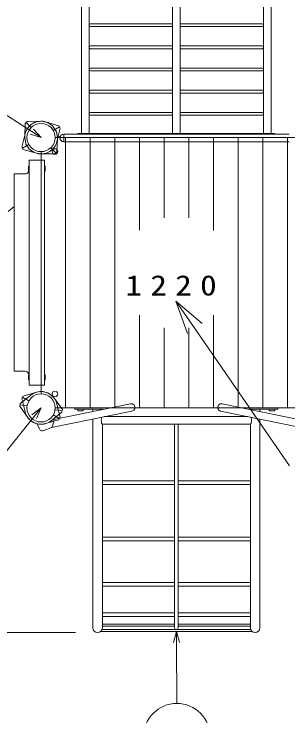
# Model space of a CAD drawing. Units: millimetres on the paper. Extents: x 0 to 420, y -594 to 297.
# Drawn here: x 170.6 to 191.1, y 96.3 to 149.1 of the extents above; entities that cross this region are included whole.
import ezdxf

# ---------------------------------------------------------------- set-up
doc = ezdxf.new("R2010")
doc.units = ezdxf.units.MM
for name, color, linetype, lineweight in [('2D', 7, 'Continuous', 13), ('2D_DIMENSION', 7, 'Continuous', 13), ('AM_5', 7, 'Continuous', 13), ('TEXT', 7, 'Continuous', 13)]:
    doc.layers.add(name, color=color, linetype=linetype, lineweight=lineweight)
doc.styles.add('ＭＳ ゴシック', font='')
doc.styles.get('ＭＳ ゴシック').set_extended_font_data('MS Gothic')

msp = doc.modelspace()

# ---------------------------------------------------------------- linework, layer by layer
at = {"layer": '2D'}
for p, q in [((175.636, 159.79), (175.636, 140.067)), ((176.202, 159.79), (176.202, 140.067)), ((182.469, 159.79), (182.469, 140.067)), ((183.036, 159.79), (183.036, 140.067)), ((189.302, 159.79), (189.302, 140.067)), ((189.869, 159.79), (189.869, 140.067)), ((176.311, 148.332), (182.469, 148.332)), ((183.036, 148.332), (189.194, 148.332)), ((176.311, 148.115), (182.469, 148.115)), ((183.036, 148.115), (189.194, 148.115)), ((176.311, 146.665), (182.469, 146.665)), ((176.311, 146.448), (182.469, 146.448)), ((183.036, 146.665), (189.194, 146.665)), ((183.036, 146.448), (189.194, 146.448)), ((176.311, 144.998), (182.469, 144.998)), ((176.311, 144.782), (182.469, 144.782)), ((183.036, 144.998), (189.194, 144.998)), ((183.036, 144.782), (189.194, 144.782)), ((176.311, 143.332), (182.469, 143.332)), ((176.311, 143.115), (182.469, 143.115)), ((183.036, 143.332), (189.194, 143.332)), ((183.036, 143.115), (189.194, 143.115)), ((176.311, 141.665), (182.469, 141.665)), ((176.311, 141.448), (182.469, 141.448)), ((183.036, 141.665), (189.194, 141.665)), ((183.036, 141.448), (189.194, 141.448)), ((171.538, 140.988), (171.387, 140.84)), ((171.462, 140.914), (171.844, 140.524)), ((172.621, 141), (171.538, 140.988)), ((173.035, 140.914), (172.621, 141)), ((173.919, 140.661), (172.932, 140.949)), ((173.919, 140.661), (172.932, 140.949)), ((173.092, 140.892), (173.035, 140.914)), ((173.442, 140.652), (173.092, 140.892)), ((171.387, 140.84), (171.356, 139.811)), ((173.465, 140.629), (173.442, 140.652)), ((173.481, 140.61), (173.465, 140.629)), ((173.716, 140.254), (173.481, 140.61)), ((173.502, 140.298), (173.972, 140.569)), ((173.502, 140.298), (173.972, 140.569)), ((173.781, 139.478), (174.025, 140.477)), ((173.781, 139.478), (174.025, 140.477)), ((174.025, 140.477), (173.919, 140.661)), ((174.025, 140.477), (173.919, 140.661)), ((171.39, 140.059), (171.147, 139.06)), ((171.39, 140.059), (171.147, 139.06)), ((173.729, 140.229), (173.716, 140.254)), ((173.742, 140.195), (173.729, 140.229)), ((173.815, 139.784), (173.742, 140.195)), ((174.286, 139.459), (174.286, 140.026)), ((174.286, 140.026), (191.219, 140.026)), ((175.377, 140.067), (190.127, 140.067)), ((171.356, 139.811), (171.357, 139.749)), ((171.357, 139.749), (171.432, 139.328)), ((171.432, 139.328), (171.452, 139.278)), ((173.644, 139.769), (191.847, 139.769)), ((173.781, 138.699), (173.816, 139.729)), ((174.004, 139.768), (173.809, 139.768)), ((173.81, 139.821), (174.013, 139.82)), ((173.816, 139.729), (173.815, 139.784)), ((174.286, 139.459), (191.219, 139.459)), ((174.412, 139.769), (174.412, 119.46)), ((176.266, 139.769), (176.266, 119.449)), ((178.119, 139.769), (178.119, 119.449)), ((179.972, 132.807), (179.972, 139.769)), ((181.826, 133.741), (181.826, 139.769)), ((183.679, 133.738), (183.679, 139.769)), ((185.532, 132.795), (185.532, 139.769)), ((187.386, 139.769), (187.386, 119.449)), ((189.239, 139.769), (189.239, 119.449)), ((191.092, 139.769), (191.092, 119.46)), ((171.147, 139.06), (171.252, 138.877)), ((171.147, 139.06), (171.252, 138.877)), ((171.669, 139.24), (171.199, 138.968)), ((171.669, 139.24), (171.199, 138.968)), ((171.252, 138.877), (172.24, 138.588)), ((171.252, 138.877), (172.24, 138.588)), ((171.452, 139.278), (171.617, 139.031)), ((171.617, 139.031), (171.703, 138.904)), ((171.703, 138.904), (171.754, 138.868)), ((171.754, 138.868), (172.077, 138.646)), ((173.325, 139.011), (173.704, 138.625)), ((172.077, 138.646), (172.13, 138.626)), ((172.13, 138.626), (172.548, 138.536)), ((172.548, 138.536), (172.602, 138.541)), ((172.586, 120.507), (172.586, 138.71)), ((172.586, 138.538), (172.586, 138.076)), ((172.602, 138.541), (172.877, 138.542)), ((172.877, 138.542), (173.627, 138.55)), ((173.627, 138.55), (173.781, 138.699)), ((171.692, 138.076), (171.692, 137.351)), ((172.855, 138.076), (171.692, 138.076)), ((172.855, 121.159), (172.855, 138.076)), ((171.65, 137.194), (171.599, 137.128)), ((171.634, 137.629), (171.634, 137.257)), ((171.685, 137.629), (171.634, 137.629)), ((171.634, 137.257), (171.685, 137.257)), ((171.681, 137.269), (171.65, 137.194)), ((171.692, 137.351), (171.681, 137.269)), ((171.685, 137.257), (171.685, 137.629)), ((171.692, 121.884), (171.692, 137.351)), ((172.854, 137.629), (172.854, 137.257)), ((172.906, 137.629), (172.854, 137.629)), ((172.854, 137.257), (172.906, 137.257)), ((172.906, 137.257), (172.906, 137.629)), ((170.558, 137.035), (170.558, 122.202)), ((171.374, 137.035), (170.558, 137.035)), ((171.456, 137.044), (171.374, 137.035)), ((171.533, 137.077), (171.456, 137.044)), ((171.599, 137.128), (171.533, 137.077)), ((170.558, 134.598), (170.125, 134.212)), ((179.972, 126.41), (179.972, 119.449)), ((185.532, 126.422), (185.532, 119.449)), ((181.826, 125.477), (181.826, 119.449)), ((183.679, 125.48), (183.679, 119.449)), ((170.558, 122.202), (171.374, 122.202)), ((171.374, 122.202), (171.456, 122.19)), ((171.456, 122.19), (171.533, 122.157)), ((171.533, 122.157), (171.599, 122.108)), ((171.599, 122.108), (171.65, 122.043)), ((171.692, 121.937), (171.641, 121.937)), ((171.641, 121.932), (171.641, 121.568)), ((171.65, 122.043), (171.681, 121.966)), ((171.681, 121.966), (171.692, 121.884)), ((171.692, 121.568), (171.692, 121.937)), ((172.906, 121.937), (172.855, 121.937)), ((172.855, 121.932), (172.855, 121.568)), ((172.906, 121.568), (172.906, 121.937)), ((171.641, 121.568), (171.692, 121.568)), ((171.692, 121.884), (171.692, 121.159)), ((172.855, 121.568), (172.906, 121.568)), ((171.692, 121.159), (172.855, 121.159)), ((172.586, 121.159), (172.586, 120.679)), ((171.824, 120.415), (171.016, 119.778)), ((171.824, 120.415), (171.016, 119.778)), ((171.147, 120.157), (171.252, 120.341)), ((171.147, 120.157), (171.252, 120.341)), ((171.252, 120.341), (172.24, 120.629)), ((171.252, 120.341), (172.24, 120.629)), ((171.39, 119.158), (171.147, 120.157)), ((171.39, 119.158), (171.147, 120.157)), ((171.669, 119.978), (171.199, 120.249)), ((171.669, 119.978), (171.199, 120.249)), ((174.185, 119.329), (173.586, 120.165)), ((174.185, 119.329), (173.586, 120.165)), ((171.016, 119.778), (170.986, 119.568)), ((171.016, 119.778), (170.986, 119.568)), ((170.986, 119.568), (171.585, 118.732)), ((170.986, 119.568), (171.585, 118.732)), ((171.538, 119.597), (171.001, 119.673)), ((171.538, 119.597), (171.001, 119.673)), ((179.306, 119.753), (173.554, 118.584)), ((173.634, 119.3), (174.171, 119.224)), ((173.634, 119.3), (174.171, 119.224)), ((191.847, 119.449), (173.644, 119.449)), ((173.781, 119.739), (174.025, 118.74)), ((173.781, 119.739), (174.025, 118.74)), ((174.1, 119.449), (177.81, 119.449)), ((174.156, 119.12), (174.185, 119.329)), ((174.156, 119.12), (174.185, 119.329)), ((175.126, 119.449), (175.126, 119.343)), ((177.81, 119.449), (175.126, 119.449)), ((175.126, 119.343), (177.289, 119.343)), ((175.337, 119.343), (175.761, 119.343)), ((175.337, 119.237), (175.337, 119.343)), ((175.761, 119.343), (175.761, 119.237)), ((176.471, 119.343), (176.471, 119.177)), ((177.159, 119.343), (176.471, 119.343)), ((177.159, 119.316), (177.159, 119.343)), ((179.448, 119.746), (179.306, 119.753)), ((179.416, 119.208), (179.544, 119.273)), ((179.57, 119.666), (179.448, 119.746)), ((179.544, 119.273), (179.624, 119.393)), ((179.633, 119.535), (179.57, 119.666)), ((179.624, 119.393), (179.633, 119.535)), ((179.628, 119.449), (185.864, 119.449)), ((185.858, 119.535), (185.921, 119.666)), ((185.868, 119.393), (185.858, 119.535)), ((185.947, 119.273), (185.868, 119.393)), ((185.921, 119.666), (186.043, 119.746)), ((186.076, 119.208), (185.947, 119.273)), ((186.043, 119.746), (186.186, 119.753)), ((186.186, 119.753), (191.938, 118.584)), ((190.366, 119.449), (187.681, 119.449)), ((187.681, 119.449), (191.392, 119.449)), ((188.202, 119.343), (190.366, 119.343)), ((188.328, 119.317), (188.328, 119.343)), ((188.328, 119.343), (189.016, 119.343)), ((189.016, 119.343), (189.016, 119.177)), ((189.731, 119.343), (189.731, 119.237)), ((190.154, 119.343), (189.731, 119.343)), ((190.154, 119.237), (190.154, 119.343)), ((190.366, 119.343), (190.366, 119.449)), ((173.348, 118.483), (174.156, 119.12)), ((173.348, 118.483), (174.156, 119.12)), ((173.378, 117.981), (179.416, 119.208)), ((173.502, 118.92), (173.972, 118.648)), ((173.502, 118.92), (173.972, 118.648)), ((174.025, 118.74), (173.919, 118.557)), ((174.025, 118.74), (173.919, 118.557)), ((175.761, 119.237), (175.337, 119.237)), ((177.15, 118.747), (177.139, 118.716)), ((188.129, 118.79), (177.362, 118.79)), ((192.113, 117.981), (186.076, 119.208)), ((188.367, 118.712), (188.356, 118.744)), ((189.731, 119.237), (190.154, 119.237)), ((172.264, 118.261), (172.466, 117.863)), ((172.264, 118.261), (172.466, 117.863)), ((173.919, 118.557), (172.932, 118.268)), ((173.919, 118.557), (172.932, 118.268)), ((173.475, 118.139), (173.566, 118.655)), ((173.475, 118.139), (173.566, 118.655)), ((176.48, 102.915), (176.48, 118.611)), ((177.116, 118.584), (177.114, 118.532)), ((177.114, 118.532), (177.114, 118.48)), ((177.114, 118.48), (177.116, 118.429)), ((177.121, 118.632), (177.116, 118.584)), ((177.116, 118.429), (177.122, 118.38)), ((177.129, 118.677), (177.121, 118.632)), ((177.122, 118.38), (177.129, 118.336)), ((177.139, 118.716), (177.129, 118.677)), ((177.129, 118.336), (177.139, 118.297)), ((177.139, 118.297), (177.15, 118.266)), ((177.15, 118.266), (177.163, 118.243)), ((177.163, 118.243), (177.177, 118.229)), ((177.177, 118.229), (177.192, 118.224)), ((188.313, 118.224), (177.192, 118.224)), ((177.192, 102.915), (177.192, 118.224)), ((182.619, 102.915), (182.619, 118.224)), ((182.886, 102.915), (182.886, 118.224)), ((188.313, 118.224), (188.327, 118.228)), ((188.313, 102.915), (188.313, 118.224)), ((188.327, 118.228), (188.341, 118.242)), ((188.341, 118.242), (188.354, 118.265)), ((188.354, 118.265), (188.366, 118.296)), ((188.366, 118.296), (188.375, 118.334)), ((188.377, 118.673), (188.367, 118.712)), ((188.375, 118.334), (188.383, 118.378)), ((188.384, 118.628), (188.377, 118.673)), ((188.383, 118.378), (188.388, 118.426)), ((188.389, 118.58), (188.384, 118.628)), ((188.388, 118.426), (188.391, 118.477)), ((188.391, 118.529), (188.389, 118.58)), ((188.391, 118.477), (188.391, 118.529)), ((189.025, 102.915), (189.025, 118.608)), ((172.801, 117.738), (173.318, 117.946)), ((172.801, 117.738), (173.318, 117.946)), ((182.619, 113.962), (177.192, 113.962)), ((182.619, 113.695), (177.192, 113.695)), ((188.313, 113.962), (182.886, 113.962)), ((188.313, 113.695), (182.886, 113.695)), ((182.619, 109.727), (177.192, 109.727)), ((182.619, 109.461), (177.192, 109.461)), ((188.313, 109.727), (182.886, 109.727)), ((188.313, 109.461), (182.886, 109.461)), ((182.619, 106.325), (177.192, 106.325)), ((188.313, 106.325), (182.886, 106.325)), ((182.619, 106.058), (177.192, 106.058)), ((188.313, 106.058), (182.886, 106.058)), ((182.619, 104.043), (177.192, 104.043)), ((188.313, 104.043), (182.886, 104.043)), ((182.619, 103.776), (177.192, 103.776)), ((188.313, 103.776), (182.886, 103.776)), ((182.619, 103.199), (177.192, 103.199)), ((182.619, 103.049), (177.192, 103.049)), ((188.313, 103.199), (182.886, 103.199)), ((188.313, 103.049), (182.886, 103.049)), ((188.454, 102.632), (177.051, 102.632)), ((188.313, 102.782), (177.192, 102.782))]:
    msp.add_line(p, q, dxfattribs=at)
for centre, radius in [((172.586, 139.769), 1.058), ((172.586, 139.769), 1.058), ((172.586, 139.769), 1.058), ((172.586, 139.769), 1.058), ((172.586, 139.769), 1.058), ((173.633, 138.721), 0.212), ((172.586, 119.449), 1.058), ((172.586, 119.449), 1.058), ((172.586, 119.449), 1.058), ((172.586, 119.449), 1.058), ((172.586, 119.449), 1.058), ((172.586, 119.449), 1.058), ((173.633, 120.496), 0.212)]:
    msp.add_circle(centre, radius, dxfattribs=at)
for centre, radius, start, end in [((176.311, 148.223), 0.108, 90, 270), ((189.194, 148.223), 0.108, 270, 90), ((176.311, 146.557), 0.108, 90, 270), ((189.194, 146.557), 0.108, 270, 90), ((176.311, 144.89), 0.108, 90, 270), ((189.194, 144.89), 0.108, 270, 90), ((176.311, 143.223), 0.108, 90, 270), ((189.194, 143.223), 0.108, 270, 90), ((176.311, 141.557), 0.108, 90, 270), ((189.194, 141.557), 0.108, 270, 90), ((172.586, 139.769), 1.23, 73.6687, 166.3313), ((172.586, 139.769), 1.23, 73.6687, 166.3313), ((174.286, 139.742), 0.283, 90, 270), ((175.377, 139.959), 0.108, 90, 142.0208), ((190.127, 139.959), 0.108, 37.9792, 90), ((172.586, 139.769), 1.23, 253.6632, 346.3368), ((172.586, 139.769), 1.23, 253.6632, 346.3368), ((172.586, 119.449), 1.23, 35.6168, 128.2795), ((172.586, 119.449), 1.23, 35.6168, 128.2795), ((172.586, 119.449), 1.23, 13.6632, 106.3368), ((172.586, 119.449), 1.23, 13.6632, 106.3368), ((172.586, 119.449), 1.23, 193.6687, 286.3313), ((172.586, 119.449), 1.23, 193.6687, 286.3313), ((172.586, 119.449), 1.23, 215.6113, 308.285), ((172.586, 119.449), 1.23, 215.6113, 308.285), ((172.702, 117.983), 0.265, 206.9481, 291.9481), ((172.702, 117.983), 0.265, 206.9481, 291.9481), ((173.223, 118.184), 0.256, 291.9481, 349.9481), ((173.223, 118.184), 0.256, 291.9481, 349.9481), ((176.836, 102.915), 0.356, 180, 0), ((182.752, 102.915), 0.133, 180, 0), ((188.669, 102.915), 0.356, 180, 0)]:
    msp.add_arc(centre, radius, start, end, dxfattribs=at)
at = {"layer": '2D_DIMENSION'}
for p, q in [((182.718, 127.468), (184.136, 125.41)), ((182.718, 127.468), (184.688, 125.79)), ((183.585, 125.03), (182.718, 127.468)), ((184.136, 125.41), (191.25, 115.087)), ((175.169, 102.56), (41.755, 102.56)), ((175.169, 102.56), (41.755, 102.56))]:
    msp.add_line(p, q, dxfattribs=at)
at = {"layer": 'AM_5'}
for p, q in [((166.933, 143.419), (171.886, 140.221)), ((172.586, 139.769), (172.007, 140.408)), ((171.765, 140.033), (172.586, 139.769)), ((171.886, 140.221), (172.586, 139.769)), ((172.586, 119.449), (171.89, 118.938)), ((172.065, 118.798), (172.586, 119.449)), ((172.239, 118.659), (172.586, 119.449)), ((167.914, 113.615), (172.065, 118.798)), ((182.752, 102.64), (182.533, 101.806)), ((182.979, 101.808), (182.752, 102.64)), ((182.756, 101.807), (182.752, 102.64)), ((182.778, 97.228), (182.756, 101.807))]:
    msp.add_line(p, q, dxfattribs=at)
msp.add_circle((182.79, 94.728), 2.5, dxfattribs=at)

# ---------------------------------------------------------------- texts
at = {"layer": 'TEXT', "insert": (178.926, 127.873), "char_height": 1.527, "attachment_point": 7, "style": 'ＭＳ ゴシック'}
msp.add_mtext('\\T1.5;\\W1.2;1220', dxfattribs=at)

doc.saveas('drawing.dxf')
